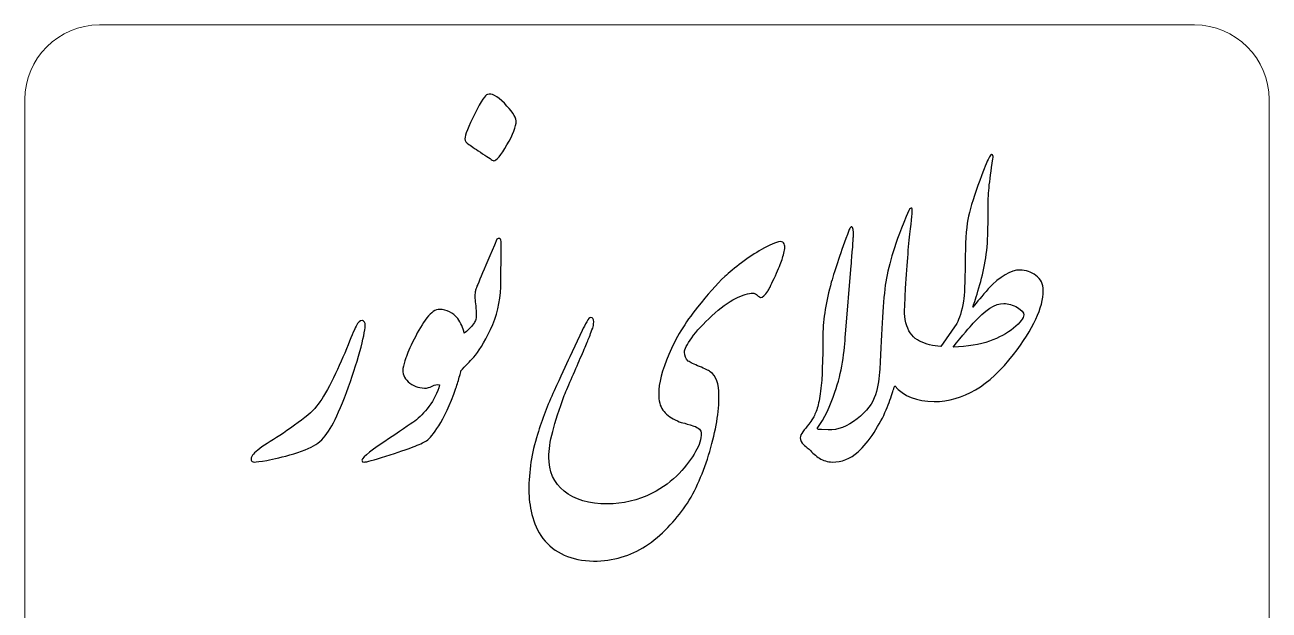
# Model space of a CAD drawing. Header units: millimetres. Extents: x 86.5 to 136.5, y -104.4 to -54.4.
# Drawn here: x 86.5 to 136.5, y -77.9 to -54.4 of the extents above; entities that cross this region are included whole.
import ezdxf

# ---------------------------------------------------------------- set-up
doc = ezdxf.new("R2010")
doc.units = ezdxf.units.MM
doc.header["$MEASUREMENT"] = 0
doc.layers.add('Layer 1', color=7, linetype='Continuous')

msp = doc.modelspace()

# ---------------------------------------------------------------- linework, layer by layer
at = {"layer": 'Layer 1', "color": 250, "lineweight": 18}
msp.add_open_spline([(89.501, -54.3709), (89.501, -54.3709), (133.501, -54.3709), (133.501, -54.3709), (135.1533, -54.3709), (136.501, -55.7186), (136.501, -57.3709), (136.501, -57.3709), (136.501, -101.3709), (136.501, -101.3709), (136.501, -103.0232), (135.1533, -104.3709), (133.501, -104.3709), (133.501, -104.3709), (89.501, -104.3709), (89.501, -104.3709), (87.8487, -104.3709), (86.501, -103.0232), (86.501, -101.3709), (86.501, -101.3709), (86.501, -57.3709), (86.501, -57.3709), (86.501, -55.7186), (87.8487, -54.3709), (89.501, -54.3709)], degree=3, knots=[0, 0, 0, 0, 0.125, 0.125, 0.125, 0.25, 0.25, 0.25, 0.375, 0.375, 0.375, 0.5, 0.5, 0.5, 0.625, 0.625, 0.625, 0.75, 0.75, 0.75, 0.875, 0.875, 0.875, 1, 1, 1, 1], dxfattribs=at)
at = {"layer": 'Layer 1', "color": 250}
for points, knots in [([(104.185, -58.9508), (104.185, -58.7957), (104.3149, -58.4602), (104.5782, -57.9407), (104.8452, -57.4213), (105.0147, -57.1651), (105.0905, -57.1651), (105.2456, -57.1002), (105.4729, -57.2192), (105.7687, -57.5187), (106.0645, -57.8181), (106.2232, -58.0526), (106.2449, -58.2221), (106.2449, -58.4458), (106.1222, -58.7705), (105.8733, -59.1925), (105.628, -59.6146), (105.4476, -59.8275), (105.3358, -59.8275), (105.2925, -59.8058), (105.1482, -59.712), (104.8957, -59.5461), (104.6467, -59.3801), (104.4628, -59.2575), (104.3401, -59.1709), (104.2355, -59.1023), (104.185, -59.0266), (104.185, -58.9508)], [0, 0, 0, 0, 0.1111111, 0.1111111, 0.1111111, 0.2222222, 0.2222222, 0.2222222, 0.3333333, 0.3333333, 0.3333333, 0.4444444, 0.4444444, 0.4444444, 0.5555556, 0.5555556, 0.5555556, 0.6666667, 0.6666667, 0.6666667, 0.7777778, 0.7777778, 0.7777778, 0.8888889, 0.8888889, 0.8888889, 1, 1, 1, 1]), ([(121.8442, -65.9556), (121.8598, -66.1263), (121.8913, -66.291), (121.9373, -66.4509), (122.0311, -66.7395), (122.2043, -66.9487), (122.4568, -67.0714), (122.7093, -67.194), (122.9943, -67.2662), (123.3118, -67.2878), (123.3118, -67.2878), (123.9467, -66.3571), (123.9467, -66.3571), (124.0513, -66.1803), (124.1451, -65.8809), (124.2209, -65.4588), (124.2569, -65.2279), (124.2786, -64.7157), (124.2858, -63.9329), (124.293, -63.1464), (124.3255, -62.562), (124.3904, -62.1832), (124.4626, -61.8297), (124.5996, -61.3752), (124.8017, -60.816), (125.0073, -60.2532), (125.1335, -59.9286), (125.1768, -59.842), (125.2237, -59.7554), (125.2598, -59.6832), (125.2887, -59.6255), (125.3247, -59.5678), (125.3572, -59.557), (125.3825, -59.5895), (125.4113, -59.6219), (125.4185, -59.676), (125.4041, -59.7554), (125.3284, -60.228), (125.2742, -60.6104), (125.2454, -60.9098), (125.2201, -61.2092), (125.2057, -61.4942), (125.2093, -61.7648), (125.2129, -62.0353), (125.2093, -62.3853), (125.1949, -62.8145), (125.1804, -63.2438), (125.1372, -63.6407), (125.065, -64.0014), (124.9965, -64.3658), (124.9099, -64.7157), (124.8017, -65.0584), (124.697, -65.3975), (124.6249, -65.6139), (124.5924, -65.7077), (124.762, -65.4949), (124.9676, -65.2532), (125.2165, -64.9754), (125.6855, -64.4668), (126.1148, -64.2142), (126.4936, -64.2142), (126.7244, -64.2142), (126.9373, -64.29), (127.1285, -64.4379), (127.3233, -64.5786), (127.4243, -64.777), (127.4243, -65.0404), (127.4243, -65.7186), (127.0239, -66.5735), (126.2302, -67.6125), (125.2562, -68.8679), (124.192, -69.4956), (123.0376, -69.4956), (122.3423, -69.4956), (121.8156, -69.2848), (121.4546, -68.8606), (121.4286, -68.9451), (121.4032, -69.0221), (121.3782, -69.0915), (121.3169, -69.3008), (121.2267, -69.5497), (121.1076, -69.8347), (120.9922, -70.1197), (120.8299, -70.4227), (120.6242, -70.7401), (120.415, -71.0576), (120.2058, -71.3137), (119.9929, -71.5121), (119.6646, -71.7971), (119.3147, -71.9342), (118.9468, -71.927), (118.7592, -71.9198), (118.586, -71.8693), (118.4309, -71.7755), (118.283, -71.6781), (118.1459, -71.5554), (118.0196, -71.4147), (117.9042, -71.3246), (117.8357, -71.2632), (117.8068, -71.238), (117.7094, -71.1442), (117.6589, -71.0504), (117.6589, -70.953), (117.6589, -70.8808), (117.695, -70.7979), (117.7635, -70.7077), (117.8357, -70.6175), (117.915, -70.5129), (118.0088, -70.401), (118.0485, -70.3469), (118.1062, -70.2603), (118.1748, -70.1485), (118.2469, -70.0367), (118.3082, -69.8852), (118.3623, -69.6976), (118.4128, -69.5136), (118.4597, -69.2683), (118.4922, -68.9653), (118.5211, -68.6622), (118.5391, -68.3989), (118.5463, -68.1824), (118.5463, -68.1824), (118.568, -67.5259), (118.568, -67.5259), (118.5752, -67.3022), (118.5752, -67.0641), (118.568, -66.8188), (118.5824, -66.1695), (118.6942, -65.466), (118.9071, -64.7048), (119.055, -64.1889), (119.2895, -63.4963), (119.6141, -62.6233), (119.6358, -62.5656), (119.6574, -62.5295), (119.6791, -62.5079), (119.6971, -62.4862), (119.7152, -62.4754), (119.7296, -62.4754), (119.7801, -62.4826), (119.8017, -62.6161), (119.7945, -62.8758), (119.7873, -63.0021), (119.7729, -63.2077), (119.7512, -63.4891), (119.7296, -63.7777), (119.7152, -63.9617), (119.7079, -64.0374), (119.7079, -64.0374), (119.4771, -66.7863), (119.4771, -66.7863), (119.4626, -67.1182), (119.4229, -67.4934), (119.3616, -67.9191), (119.2895, -68.3267), (119.1885, -68.7236), (119.055, -69.1132), (118.871, -69.6831), (118.6329, -70.1738), (118.3443, -70.5814), (118.3587, -70.6103), (118.4165, -70.6247), (118.5139, -70.6247), (118.5139, -70.6247), (118.7808, -70.6355), (118.7808, -70.6355), (119.1668, -70.65), (119.5528, -70.502), (119.9424, -70.1954), (120.3284, -69.8888), (120.5773, -69.5641), (120.682, -69.225), (120.7866, -68.8823), (120.8443, -68.5396), (120.8515, -68.1933), (120.8984, -67.396), (120.9381, -66.7034), (120.9669, -66.1153), (120.9958, -65.5273), (121.0391, -65.0511), (121.1004, -64.6832), (121.1581, -64.3188), (121.2555, -63.9184), (121.389, -63.4891), (121.5225, -63.0598), (121.7353, -62.5043), (122.0239, -61.8188), (122.0672, -61.7503), (122.1033, -61.7214), (122.1394, -61.7359), (122.1755, -61.7503), (122.161, -62.0245), (122.0925, -62.5656), (122.0239, -63.1031), (121.9554, -63.9003), (121.8869, -64.9573), (121.8797, -65.2323), (121.8655, -65.5639), (121.8442, -65.9556)], [0, 0, 0, 0, 0.0151515, 0.0151515, 0.0151515, 0.030303, 0.030303, 0.030303, 0.0454545, 0.0454545, 0.0454545, 0.0606061, 0.0606061, 0.0606061, 0.0757576, 0.0757576, 0.0757576, 0.0909091, 0.0909091, 0.0909091, 0.1060606, 0.1060606, 0.1060606, 0.1212121, 0.1212121, 0.1212121, 0.1363636, 0.1363636, 0.1363636, 0.1515152, 0.1515152, 0.1515152, 0.1666667, 0.1666667, 0.1666667, 0.1818182, 0.1818182, 0.1818182, 0.1969697, 0.1969697, 0.1969697, 0.2121212, 0.2121212, 0.2121212, 0.2272727, 0.2272727, 0.2272727, 0.2424242, 0.2424242, 0.2424242, 0.2575758, 0.2575758, 0.2575758, 0.2727273, 0.2727273, 0.2727273, 0.2878788, 0.2878788, 0.2878788, 0.3030303, 0.3030303, 0.3030303, 0.3181818, 0.3181818, 0.3181818, 0.3333333, 0.3333333, 0.3333333, 0.3484848, 0.3484848, 0.3484848, 0.3636364, 0.3636364, 0.3636364, 0.3787879, 0.3787879, 0.3787879, 0.3939394, 0.3939394, 0.3939394, 0.4090909, 0.4090909, 0.4090909, 0.4242424, 0.4242424, 0.4242424, 0.4393939, 0.4393939, 0.4393939, 0.4545455, 0.4545455, 0.4545455, 0.469697, 0.469697, 0.469697, 0.4848485, 0.4848485, 0.4848485, 0.5, 0.5, 0.5, 0.5151515, 0.5151515, 0.5151515, 0.530303, 0.530303, 0.530303, 0.5454545, 0.5454545, 0.5454545, 0.5606061, 0.5606061, 0.5606061, 0.5757576, 0.5757576, 0.5757576, 0.5909091, 0.5909091, 0.5909091, 0.6060606, 0.6060606, 0.6060606, 0.6212121, 0.6212121, 0.6212121, 0.6363636, 0.6363636, 0.6363636, 0.6515152, 0.6515152, 0.6515152, 0.6666667, 0.6666667, 0.6666667, 0.6818182, 0.6818182, 0.6818182, 0.6969697, 0.6969697, 0.6969697, 0.7121212, 0.7121212, 0.7121212, 0.7272727, 0.7272727, 0.7272727, 0.7424242, 0.7424242, 0.7424242, 0.7575758, 0.7575758, 0.7575758, 0.7727273, 0.7727273, 0.7727273, 0.7878788, 0.7878788, 0.7878788, 0.8030303, 0.8030303, 0.8030303, 0.8181818, 0.8181818, 0.8181818, 0.8333333, 0.8333333, 0.8333333, 0.8484848, 0.8484848, 0.8484848, 0.8636364, 0.8636364, 0.8636364, 0.8787879, 0.8787879, 0.8787879, 0.8939394, 0.8939394, 0.8939394, 0.9090909, 0.9090909, 0.9090909, 0.9242424, 0.9242424, 0.9242424, 0.9393939, 0.9393939, 0.9393939, 0.9545455, 0.9545455, 0.9545455, 0.969697, 0.969697, 0.969697, 0.9848485, 0.9848485, 0.9848485, 1, 1, 1, 1]), ([(104.1553, -66.7544), (104.2127, -66.7098), (104.2746, -66.6556), (104.3401, -66.5915), (104.5024, -66.4364), (104.5962, -66.3029), (104.6179, -66.1983), (104.6359, -66.0937), (104.6431, -65.9999), (104.6359, -65.9133), (104.6287, -65.8303), (104.6215, -65.7113), (104.6071, -65.5634), (104.5926, -65.4876), (104.5854, -65.383), (104.5854, -65.2495), (104.5854, -65.1701), (104.5926, -65.1016), (104.6071, -65.0475), (104.6215, -64.9609), (104.9101, -64.2719), (105.4729, -62.9768), (105.5414, -62.9335), (105.5883, -62.9335), (105.6099, -62.9768), (105.6316, -63.0165), (105.6424, -63.103), (105.6424, -63.2293), (105.6424, -63.2293), (105.6208, -64.8996), (105.6208, -64.8996), (105.6063, -65.4984), (105.4693, -66.0648), (105.2095, -66.6023), (104.9462, -67.1362), (104.7225, -67.5078), (104.5385, -67.717), (104.3742, -67.8971), (104.2043, -68.0773), (104.0265, -68.2575), (104.0113, -68.3188), (103.9944, -68.3851), (103.9758, -68.4566), (103.9325, -68.6334), (103.8784, -68.8029), (103.8243, -68.958), (103.5753, -69.6399), (103.3481, -70.1449), (103.1352, -70.4696), (102.926, -70.7943), (102.7601, -70.9927), (102.641, -71.072), (102.5184, -71.1478), (102.3416, -71.2308), (102.0999, -71.3209), (101.8618, -71.4075), (101.4974, -71.5302), (101.0068, -71.6889), (100.5162, -71.8476), (100.2276, -71.927), (100.1338, -71.927), (100.0797, -71.927), (100.0508, -71.9126), (100.0508, -71.8837), (99.9931, -71.808), (100.2853, -71.5518), (100.9275, -71.1225), (101.5696, -70.6932), (101.9844, -70.4119), (102.1684, -70.2784), (102.356, -70.1449), (102.5472, -69.9501), (102.7384, -69.6904), (102.9332, -69.4342), (103.0775, -69.142), (103.1677, -68.821), (103.0703, -68.8065), (102.9693, -68.8246), (102.8683, -68.8787), (102.7637, -68.9292), (102.6627, -68.958), (102.5653, -68.958), (102.3055, -68.9508), (102.0855, -68.8642), (101.9087, -68.7019), (101.7355, -68.5432), (101.6598, -68.3628), (101.6886, -68.1644), (101.7175, -68.0453), (101.7572, -67.9047), (101.8113, -67.7459), (101.8618, -67.5872), (101.9736, -67.3347), (102.1432, -66.992), (102.3127, -66.6456), (102.4823, -66.3607), (102.6554, -66.137), (102.8286, -65.9097), (102.9982, -65.7979), (103.1677, -65.7979), (103.4563, -65.7979), (103.698, -65.9205), (103.8928, -66.1658), (104.0285, -66.3393), (104.1152, -66.5354), (104.1553, -66.7544)], [0, 0, 0, 0, 0.0285714, 0.0285714, 0.0285714, 0.0571429, 0.0571429, 0.0571429, 0.0857143, 0.0857143, 0.0857143, 0.1142857, 0.1142857, 0.1142857, 0.1428571, 0.1428571, 0.1428571, 0.1714286, 0.1714286, 0.1714286, 0.2, 0.2, 0.2, 0.2285714, 0.2285714, 0.2285714, 0.2571429, 0.2571429, 0.2571429, 0.2857143, 0.2857143, 0.2857143, 0.3142857, 0.3142857, 0.3142857, 0.3428571, 0.3428571, 0.3428571, 0.3714286, 0.3714286, 0.3714286, 0.4, 0.4, 0.4, 0.4285714, 0.4285714, 0.4285714, 0.4571429, 0.4571429, 0.4571429, 0.4857143, 0.4857143, 0.4857143, 0.5142857, 0.5142857, 0.5142857, 0.5428571, 0.5428571, 0.5428571, 0.5714286, 0.5714286, 0.5714286, 0.6, 0.6, 0.6, 0.6285714, 0.6285714, 0.6285714, 0.6571429, 0.6571429, 0.6571429, 0.6857143, 0.6857143, 0.6857143, 0.7142857, 0.7142857, 0.7142857, 0.7428571, 0.7428571, 0.7428571, 0.7714286, 0.7714286, 0.7714286, 0.8, 0.8, 0.8, 0.8285714, 0.8285714, 0.8285714, 0.8571429, 0.8571429, 0.8571429, 0.8857143, 0.8857143, 0.8857143, 0.9142857, 0.9142857, 0.9142857, 0.9428571, 0.9428571, 0.9428571, 0.9714286, 0.9714286, 0.9714286, 1, 1, 1, 1]), ([(117.0348, -63.3448), (117.0096, -63.5216), (116.9627, -63.6911), (116.905, -63.8571), (116.8436, -64.023), (116.7462, -64.2539), (116.6091, -64.5497), (116.4721, -64.8455), (116.3891, -65.0151), (116.3602, -65.0584), (116.2484, -65.2351), (116.1474, -65.3217), (116.0644, -65.3217), (115.9995, -65.2784), (115.9454, -65.2387), (115.8949, -65.199), (115.8444, -65.1594), (115.8011, -65.1413), (115.7578, -65.1413), (115.581, -65.1413), (115.3501, -65.2135), (115.0615, -65.3578), (114.7693, -65.5021), (114.4555, -65.733), (114.1092, -66.0504), (113.7628, -66.3679), (113.4923, -66.6637), (113.2975, -66.9379), (113.1063, -67.212), (113.0089, -67.4032), (113.0089, -67.5078), (113.0089, -67.663), (113.0558, -67.7856), (113.1568, -67.8686), (113.2398, -67.9335), (113.3913, -68.0057), (113.6113, -68.0886), (113.8278, -68.1752), (113.9757, -68.2438), (114.0442, -68.3015), (114.2787, -68.4638), (114.3941, -68.7813), (114.3941, -69.2539), (114.3941, -69.9068), (114.2715, -70.6572), (114.0226, -71.4977), (113.7773, -72.3419), (113.4526, -73.0706), (113.0522, -73.6911), (112.8465, -73.9797), (112.6084, -74.2683), (112.3343, -74.5569), (112.0601, -74.8491), (111.7643, -75.0944), (111.4468, -75.3), (110.8408, -75.7004), (110.1409, -75.9024), (109.3545, -75.9024), (108.4598, -75.888), (107.778, -75.585), (107.3127, -74.9934), (107.1034, -74.6903), (106.9555, -74.3693), (106.8762, -74.0302), (106.7932, -73.6911), (106.7535, -73.37), (106.7535, -73.067), (106.7535, -72.681), (106.7824, -72.3022), (106.8365, -71.9306), (106.8942, -71.5626), (106.9808, -71.1911), (107.0998, -70.8159), (107.2838, -70.2098), (107.5039, -69.6254), (107.7672, -69.0627), (108.0269, -68.4999), (108.2362, -68.0453), (108.3985, -67.699), (108.3985, -67.699), (108.8963, -66.642), (108.8963, -66.642), (108.9541, -66.523), (109.0118, -66.4076), (109.0767, -66.2921), (109.138, -66.1803), (109.1958, -66.1262), (109.2463, -66.1262), (109.3148, -66.1262), (109.3545, -66.1803), (109.3581, -66.2921), (109.3617, -66.4076), (109.3473, -66.4905), (109.3184, -66.5482), (109.2427, -66.7503), (109.1741, -66.9234), (109.12, -67.0605), (109.0623, -67.1976), (108.9793, -67.396), (108.8639, -67.6557), (108.752, -67.9191), (108.6294, -68.2005), (108.4995, -68.5035), (108.3697, -68.8065), (108.2614, -69.0554), (108.1785, -69.2539), (107.7636, -70.3505), (107.5544, -71.1766), (107.5544, -71.725), (107.5544, -72.3022), (107.76, -72.7603), (108.1748, -73.0994), (108.5861, -73.4385), (109.1669, -73.6081), (109.9137, -73.6081), (110.5341, -73.6081), (111.133, -73.4638), (111.7138, -73.1752), (112.1431, -72.9551), (112.5038, -72.6918), (112.7924, -72.3815), (113.081, -72.0713), (113.3011, -71.7791), (113.4526, -71.5085), (113.6041, -71.238), (113.6799, -70.9927), (113.6799, -70.7762), (113.6799, -70.6427), (113.5789, -70.5417), (113.3768, -70.4804), (113.1748, -70.4155), (113.0305, -70.3722), (112.9403, -70.3505), (112.8538, -70.3325), (112.7527, -70.2928), (112.6373, -70.2351), (112.4209, -70.1305), (112.2549, -69.997), (112.1395, -69.8383), (112.0276, -69.6795), (111.9699, -69.4631), (111.9699, -69.1889), (111.9699, -68.7741), (112.107, -68.2438), (112.3776, -67.6052), (112.6481, -66.9631), (113.0305, -66.3318), (113.5247, -65.7113), (113.9288, -65.2063), (114.2967, -64.7914), (114.625, -64.4775), (114.8018, -64.3152), (115.0291, -64.1276), (115.3032, -63.922), (115.5774, -63.7128), (115.8444, -63.536), (116.1077, -63.3881), (116.4252, -63.2041), (116.6741, -63.0995), (116.8581, -63.0706), (116.9338, -63.0706), (116.9879, -63.1031), (117.0168, -63.1644), (117.042, -63.2294), (117.0493, -63.2871), (117.0348, -63.3448)], [0, 0, 0, 0, 0.0181818, 0.0181818, 0.0181818, 0.0363636, 0.0363636, 0.0363636, 0.0545455, 0.0545455, 0.0545455, 0.0727273, 0.0727273, 0.0727273, 0.0909091, 0.0909091, 0.0909091, 0.1090909, 0.1090909, 0.1090909, 0.1272727, 0.1272727, 0.1272727, 0.1454545, 0.1454545, 0.1454545, 0.1636364, 0.1636364, 0.1636364, 0.1818182, 0.1818182, 0.1818182, 0.2, 0.2, 0.2, 0.2181818, 0.2181818, 0.2181818, 0.2363636, 0.2363636, 0.2363636, 0.2545455, 0.2545455, 0.2545455, 0.2727273, 0.2727273, 0.2727273, 0.2909091, 0.2909091, 0.2909091, 0.3090909, 0.3090909, 0.3090909, 0.3272727, 0.3272727, 0.3272727, 0.3454545, 0.3454545, 0.3454545, 0.3636364, 0.3636364, 0.3636364, 0.3818182, 0.3818182, 0.3818182, 0.4, 0.4, 0.4, 0.4181818, 0.4181818, 0.4181818, 0.4363636, 0.4363636, 0.4363636, 0.4545455, 0.4545455, 0.4545455, 0.4727273, 0.4727273, 0.4727273, 0.4909091, 0.4909091, 0.4909091, 0.5090909, 0.5090909, 0.5090909, 0.5272727, 0.5272727, 0.5272727, 0.5454545, 0.5454545, 0.5454545, 0.5636364, 0.5636364, 0.5636364, 0.5818182, 0.5818182, 0.5818182, 0.6, 0.6, 0.6, 0.6181818, 0.6181818, 0.6181818, 0.6363636, 0.6363636, 0.6363636, 0.6545455, 0.6545455, 0.6545455, 0.6727273, 0.6727273, 0.6727273, 0.6909091, 0.6909091, 0.6909091, 0.7090909, 0.7090909, 0.7090909, 0.7272727, 0.7272727, 0.7272727, 0.7454545, 0.7454545, 0.7454545, 0.7636364, 0.7636364, 0.7636364, 0.7818182, 0.7818182, 0.7818182, 0.8, 0.8, 0.8, 0.8181818, 0.8181818, 0.8181818, 0.8363636, 0.8363636, 0.8363636, 0.8545455, 0.8545455, 0.8545455, 0.8727273, 0.8727273, 0.8727273, 0.8909091, 0.8909091, 0.8909091, 0.9090909, 0.9090909, 0.9090909, 0.9272727, 0.9272727, 0.9272727, 0.9454545, 0.9454545, 0.9454545, 0.9636364, 0.9636364, 0.9636364, 0.9818182, 0.9818182, 0.9818182, 1, 1, 1, 1]), ([(126.6415, -66.0144), (126.6415, -65.9242), (126.5585, -65.8268), (126.389, -65.7186), (126.205, -65.6139), (126.021, -65.5598), (125.837, -65.5598), (125.5015, -65.5454), (125.0903, -65.8124), (124.6141, -66.3535), (124.4698, -66.5014), (124.1992, -66.8225), (123.7988, -67.3167), (124.3904, -67.2878), (124.8774, -67.2048), (125.2634, -67.0714), (125.6458, -66.9379), (125.9705, -66.7611), (126.2302, -66.5447), (126.5044, -66.3246), (126.6415, -66.1479), (126.6415, -66.0144)], [0, 0, 0, 0, 0.1428571, 0.1428571, 0.1428571, 0.2857143, 0.2857143, 0.2857143, 0.4285714, 0.4285714, 0.4285714, 0.5714286, 0.5714286, 0.5714286, 0.7142857, 0.7142857, 0.7142857, 0.8571429, 0.8571429, 0.8571429, 1, 1, 1, 1]), ([(100.1771, -66.4508), (100.1699, -66.642), (100.0978, -66.9884), (99.9607, -67.4862), (99.8236, -67.9876), (99.6432, -68.5324), (99.4232, -69.1276), (99.1995, -69.7192), (99.0047, -70.1665), (98.8351, -70.4696), (98.6656, -70.7726), (98.4816, -71.0035), (98.2796, -71.1622), (98.0776, -71.3173), (97.7565, -71.4652), (97.3092, -71.5951), (96.8619, -71.725), (96.5011, -71.8116), (96.2305, -71.8585), (95.96, -71.9054), (95.7868, -71.927), (95.7183, -71.927), (95.6461, -71.9198), (95.6028, -71.8909), (95.592, -71.844), (95.5776, -71.7935), (95.5992, -71.7286), (95.6533, -71.6528), (95.7327, -71.5338), (95.9275, -71.3751), (96.2414, -71.1803), (96.5552, -70.9891), (96.9196, -70.7437), (97.3344, -70.4515), (97.7493, -70.1593), (98.0451, -69.9032), (98.2219, -69.6868), (98.3986, -69.4667), (98.5971, -69.142), (98.8207, -68.7019), (99.0408, -68.2654), (99.2428, -67.8253), (99.4232, -67.3816), (99.5999, -66.9379), (99.7298, -66.6348), (99.8092, -66.4725), (99.8849, -66.3101), (99.9679, -66.2344), (100.0617, -66.2416), (100.1375, -66.256), (100.1771, -66.3246), (100.1771, -66.4508)], [0, 0, 0, 0, 0.0588235, 0.0588235, 0.0588235, 0.1176471, 0.1176471, 0.1176471, 0.1764706, 0.1764706, 0.1764706, 0.2352941, 0.2352941, 0.2352941, 0.2941176, 0.2941176, 0.2941176, 0.3529412, 0.3529412, 0.3529412, 0.4117647, 0.4117647, 0.4117647, 0.4705882, 0.4705882, 0.4705882, 0.5294118, 0.5294118, 0.5294118, 0.5882353, 0.5882353, 0.5882353, 0.6470588, 0.6470588, 0.6470588, 0.7058824, 0.7058824, 0.7058824, 0.7647059, 0.7647059, 0.7647059, 0.8235294, 0.8235294, 0.8235294, 0.8823529, 0.8823529, 0.8823529, 0.9411765, 0.9411765, 0.9411765, 1, 1, 1, 1])]:
    msp.add_open_spline(points, degree=3, knots=knots, dxfattribs=at)

doc.saveas('drawing.dxf')
